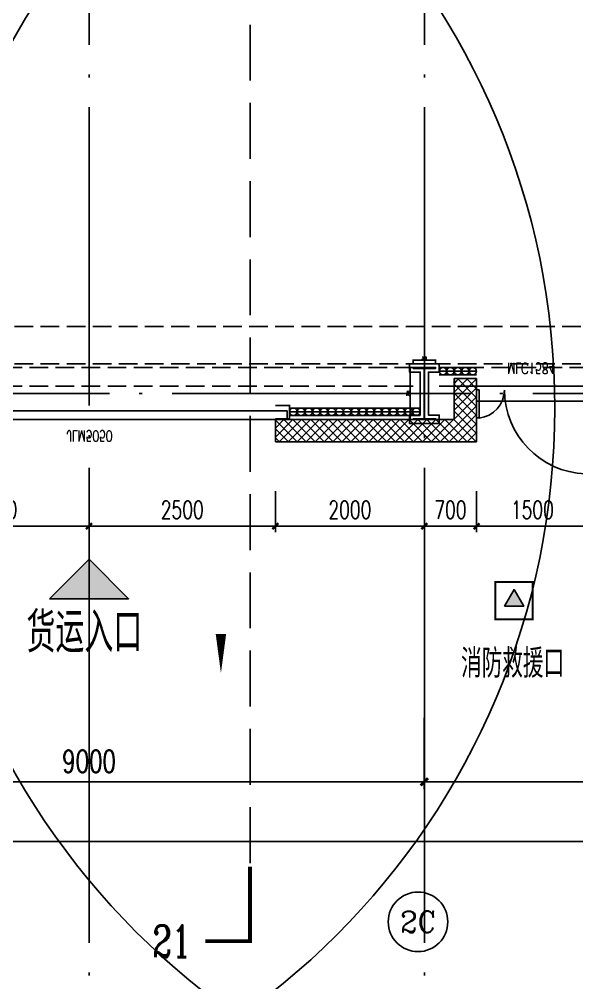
# Model space of a CAD drawing. Extents: x -1313754 to 847533, y 489853 to 941203.
# Drawn here: x -152291 to -144809, y 632164 to 645092 of the extents above; entities that cross this region are included whole.
import ezdxf
from ezdxf.enums import TextEntityAlignment as Align

# ---------------------------------------------------------------- set-up
doc = ezdxf.new("R2010")
doc.units = 0
doc.header["$LTSCALE"] = 1000
doc.header["$MEASUREMENT"] = 0
for name, pattern in [('10平面$0$DASH', [0.35, 0.25, -0.1]), ('DASH', [0.35, 0.25, -0.1]), ('DOTE', [2.42, 2, -0.2, 0.02, -0.2])]:
    doc.linetypes.add(name, pattern=pattern)
doc.layers.get('Defpoints').update_dxf_attribs({"color": 210})
for name, color, linetype in [('10平面$0$WINDOW', 4, 'Continuous'), ('10平面$0$WINDOW_TEXT', 7, 'Continuous'), ('A-AXIS-D', 1, 'Continuous'), ('A-AXIS-DOTE', 14, 'DOTE'), ('A-AXIS-DP', 126, 'Continuous'), ('A-AXIS-SYMB', 3, 'Continuous'), ('A-HATCH-2', 251, 'Continuous'), ('A-HRAIL', 173, 'Continuous'), ('A-LIN-V', 9, 'Continuous'), ('A-SFCE', 30, 'Continuous'), ('A-TEXT', 61, 'Continuous'), ('A-WINDOW', 140, 'Continuous'), ('AS-COLN', 6, 'Continuous'), ('AS-WALL', 40, 'Continuous'), ('AS-结构边线层', 200, 'Continuous'), ('DIM_SYMB', 3, 'Continuous'), ('FH-line', 180, 'Continuous'), ('FH-tri', 180, 'Continuous'), ('PUB_HATCH', 8, 'Continuous'), ('PUB_TEXT', 7, 'Continuous'), ('RP-N2-01$0$$0$A-WIND-J', 1, 'Continuous'), ('RP-N2-01$0$A-WIND-J', 3, 'Continuous'), ('SB_ZF消火栓', 10, 'Continuous')]:
    doc.layers.add(name, color=color, linetype=linetype)
doc.styles.add('10平面$0$_TCH_WINDOW', font='SIMPLEX', dxfattribs={"height": 3.5, "bigfont": 'GBCBIG'})
doc.styles.add('_TCH_AXIS', font='COMPLEX', dxfattribs={"bigfont": 'GBCBIG'})
doc.styles.add('_TCH_DIM', font='SIMPLEX', dxfattribs={"bigfont": 'GBCBIG'})
doc.styles.add('_TCH_DIM_T3', font='SIMPLEX', dxfattribs={"width": 0.705882, "bigfont": 'GBCBIG'})
doc.styles.add('_TCH_LABEL', font='COMPLEX', dxfattribs={"bigfont": 'GBCBIG'})
doc.styles.add('A-STANDARD', font='SIMPLEX', dxfattribs={"bigfont": 'GBCBIG'})
doc.dimstyles.new('_TCH_ARCH&&10', dxfattribs={"dimtxt": 29.75, "dimasz": 10, "dimexe": 10, "dimexo": 10, "dimgap": 12.625, "dimtad": 1, "dimdec": 0, "dimzin": 0, "dimdsep": 46, "dimtxsty": '_TCH_DIM_T3', "dimblk": 'ARCHTICK', "dimcen": 0.09, "dimclrt": 7, "dimazin": 2, "dimtfac": 1, "dimtdec": 0, "dimtix": 1, "dimtmove": 2, "dimatfit": 3, "dimfxl": 0, "dimtolj": 1, "dimtzin": 0, "dimarcsym": 0})
doc.dimstyles.new('_TCH_ARCH&&100', dxfattribs={"dimtxt": 297.5, "dimasz": 100, "dimexe": 100, "dimexo": 100, "dimgap": 126.25, "dimtad": 1, "dimdec": 0, "dimzin": 0, "dimdsep": 46, "dimtxsty": '_TCH_DIM_T3', "dimblk": 'ARCHTICK', "dimcen": 0.09, "dimclrt": 7, "dimazin": 2, "dimtfac": 1, "dimtdec": 0, "dimtix": 1, "dimtmove": 2, "dimatfit": 3, "dimfxl": 0, "dimtolj": 1, "dimtzin": 0, "dimarcsym": 0})
doc.dimstyles.new('_TCH_ARCH&&80', dxfattribs={"dimtxt": 238, "dimasz": 80, "dimexe": 80, "dimexo": 80, "dimgap": 101, "dimtad": 1, "dimdec": 0, "dimzin": 0, "dimdsep": 46, "dimtxsty": '_TCH_DIM_T3', "dimblk": 'ARCHTICK', "dimcen": 0.09, "dimclrt": 7, "dimazin": 2, "dimtfac": 1, "dimtdec": 0, "dimtix": 1, "dimtmove": 2, "dimatfit": 3, "dimfxl": 0, "dimtolj": 1, "dimtzin": 0, "dimarcsym": 0})
pattern_1 = [(45, (60, 0), (-60.000061, 60.000061), []), (135, (60, 0), (-60.000061, -60.000061), [])]

# ---------------------------------------------------------------- blocks, each defined once
blk = doc.blocks.new('_ArchTick')
at = {"color": 0, "linetype": 'ByBlock', "const_width": 0.4}
blk.add_lwpolyline([(-0.5, -0.5), (0.5, 0.5)], dxfattribs=at)
blk = doc.blocks.new('*D1299')
at = {"layer": 'A-AXIS-D', "color": 0, "lineweight": -2}
for p, q in [((64882, -169100), (64882, -170060)), ((73882, -169100), (73882, -170060)), ((64882, -169960), (73882, -169960))]:
    blk.add_line(p, q, dxfattribs=at)
at = {"layer": 'Defpoints', "color": 0}
for p in [(64882, -169000), (73882, -169000), (73882, -169960)]:
    blk.add_point(p, dxfattribs=at)
at = {"layer": 'A-AXIS-D', "color": 0, "lineweight": -2, "xscale": 100, "yscale": 100, "zscale": 100, "rotation": 180}
blk.add_blockref('_ArchTick', (64882, -169960), dxfattribs=at)
at = {"layer": 'A-AXIS-D', "color": 0, "lineweight": -2, "xscale": 100, "yscale": 100, "zscale": 100}
blk.add_blockref('_ArchTick', (73882, -169960), dxfattribs=at)
at = {"layer": 'A-AXIS-D', "color": 7, "insert": (69382, -169685), "char_height": 297.5, "attachment_point": 5, "style": '_TCH_DIM_T3'}
blk.add_mtext('\\A1;9000', dxfattribs=at)
blk = doc.blocks.new('*D1300')
at = {"layer": 'A-AXIS-D', "color": 0, "lineweight": -2}
for p, q in [((73882, -169100), (73882, -170060)), ((82882, -169100), (82882, -170060)), ((73882, -169960), (82882, -169960))]:
    blk.add_line(p, q, dxfattribs=at)
at = {"layer": 'Defpoints', "color": 0}
for p in [(73882, -169000), (82882, -169000), (82882, -169960)]:
    blk.add_point(p, dxfattribs=at)
at = {"layer": 'A-AXIS-D', "color": 0, "lineweight": -2, "xscale": 100, "yscale": 100, "zscale": 100, "rotation": 180}
blk.add_blockref('_ArchTick', (73882, -169960), dxfattribs=at)
at = {"layer": 'A-AXIS-D', "color": 0, "lineweight": -2, "xscale": 100, "yscale": 100, "zscale": 100}
blk.add_blockref('_ArchTick', (82882, -169960), dxfattribs=at)
at = {"layer": 'A-AXIS-D', "color": 7, "insert": (78382, -169685), "char_height": 297.5, "attachment_point": 5, "style": '_TCH_DIM_T3'}
blk.add_mtext('\\A1;9000', dxfattribs=at)
blk = doc.blocks.new('*D1384')
at = {"layer": 'A-AXIS-D', "color": 0, "lineweight": -2}
for p, q in [((-65318, -169200), (-65318, -170860)), ((92682, -169200), (92682, -170860)), ((-65318, -170760), (92682, -170760))]:
    blk.add_line(p, q, dxfattribs=at)
at = {"layer": 'Defpoints', "color": 0}
for p in [(-65318, -169100), (92682, -169100), (92682, -170760)]:
    blk.add_point(p, dxfattribs=at)
at = {"layer": 'A-AXIS-D', "color": 0, "lineweight": -2, "xscale": 100, "yscale": 100, "zscale": 100, "rotation": 180}
blk.add_blockref('_ArchTick', (-65318, -170760), dxfattribs=at)
at = {"layer": 'A-AXIS-D', "color": 0, "lineweight": -2, "xscale": 100, "yscale": 100, "zscale": 100}
blk.add_blockref('_ArchTick', (92682, -170760), dxfattribs=at)
at = {"layer": 'A-AXIS-D', "color": 7, "insert": (13682, -170485), "char_height": 297.5, "attachment_point": 5, "style": '_TCH_DIM_T3'}
blk.add_mtext('\\A1;158000', dxfattribs=at)
blk = doc.blocks.new('JYC-1')
at = {"layer": 'FH-tri'}
h = blk.add_hatch(color=2, dxfattribs=at)
h.dxf.hatch_style = 1
h.paths.add_polyline_path([(-107327, 106077), (-106077, 107327), (-107327, 107327)])
at = {"layer": 'FH-tri', "color": 2}
blk.add_lwpolyline([(-107327, 106077), (-106077, 107327), (-106077, 107327), (-107327, 107327)], close=True, dxfattribs=at)
at = {"layer": 'A-TEXT', "style": 'A-STANDARD'}
blk.add_text('货运入口', height=900.2, rotation=45, dxfattribs=at).set_placement((-106842, 104859))
blk = doc.blocks.new('10平面$0$$DorLib2D$00000126')
at = {"color": 0, "linetype": 'Continuous'}
for p, q in [((-0.532, 0.5), (-0.532, 0.9)), ((0.532, 0.9), (0.532, 0.5))]:
    blk.add_line(p, q, dxfattribs=at)
at = {"color": 0, "linetype": '10平面$0$DASH'}
for p, q in [((-0.532, 0.9), (0.532, 0.9)), ((-0.532, 0.5), (0.532, 0.5))]:
    blk.add_line(p, q, dxfattribs=at)
blk = doc.blocks.new('DOOR2DLIB$SYSLIB$00000123')
at = {"color": 0}
for p, q in [((0.475, -0.0014), (0.475, 0.7521)), ((0.475, 0.7521), (0.5, 0.7521)), ((0.5, -0.0014), (0.5, 0.7521)), ((-0.5, 0), (-0.5, 0.252)), ((-0.475, 0.252), (-0.5, 0.252)), ((-0.475, 0), (-0.475, 0.252)), ((-0.475, 0), (-0.5, 0)), ((0.475, -0.0014), (0.5, -0.0014))]:
    blk.add_line(p, q, dxfattribs=at)
for centre, radius, start, end in [((0.5046, -0.0019), 0.7546, 92.24927, 179.72377), ((-0.5008, 0.0026), 0.2508, 359.78987, 84.09744)]:
    blk.add_arc(centre, radius, start, end, dxfattribs=at)
blk = doc.blocks.new('42343243')
at = {"layer": 'PUB_HATCH'}
h = blk.add_hatch(dxfattribs=at)
h.set_pattern_fill('多孔材料', color=256, scale=30, style=0)
h.set_pattern_definition(pattern_1)
h.paths.add_polyline_path([(-146454, 1222870), (-146154, 1223170), (-148854, 1223170), (-148854, 1222870)])
h = blk.add_hatch(dxfattribs=at)
h.set_pattern_fill('多孔材料', color=256, scale=30, style=0)
h.set_pattern_definition(pattern_1)
h.paths.add_polyline_path([(-146454, 1222320), (-146154, 1222620), (-146154, 1223170), (-146454, 1222870)])
h = blk.add_hatch(dxfattribs=at)
h.set_pattern_fill('多孔材料', color=256, scale=30, style=0)
h.set_pattern_definition(pattern_1)
h.paths.add_polyline_path([(-146454, 1222320), (-146154, 1222320), (-146154, 1222620)])
at = {"layer": '10平面$0$WINDOW'}
blk.add_line((-144654, 1222620), (-146154, 1222620), dxfattribs=at)
at = {"layer": 'AS-WALL'}
for p, q in [((-146154, 1223170), (-148854, 1223170)), ((-148854, 1222870), (-148854, 1223170)), ((-146154, 1222620), (-146154, 1223170)), ((-146454, 1222870), (-148854, 1222870)), ((-146454, 1222320), (-146454, 1222870)), ((-146154, 1222320), (-146154, 1222620)), ((-146454, 1222320), (-146154, 1222320))]:
    blk.add_line(p, q, dxfattribs=at)
at = {"layer": '10平面$0$WINDOW'}
ref = blk.add_blockref('DOOR2DLIB$SYSLIB$00000123', (-145404, 1222470), dxfattribs=dict(at, xscale=-1500, yscale=-1500, zscale=300, rotation=179.9999999999555))
ref.add_attrib('A', 'MLC1584', (-145737, 1222108), dxfattribs={"layer": '10平面$0$WINDOW_TEXT', "ltscale": 500, "height": 148.8, "rotation": 360, "style": '10平面$0$_TCH_WINDOW', "width": 0.705882})
ref = blk.add_blockref('10平面$0$$DorLib2D$00000126', (-151354, 1223020), dxfattribs=dict(at, xscale=5000, yscale=300, zscale=300, rotation=180))
ref.add_attrib('A', 'JLM5050', (-151655, 1223016), dxfattribs={"layer": '10平面$0$WINDOW_TEXT', "ltscale": 500, "height": 148.8, "style": '10平面$0$_TCH_WINDOW', "width": 0.705882})
blk = doc.blocks.new('43243')
at = {"layer": 'AS-结构边线层'}
blk.add_lwpolyline([(-155994, 639720), (-146454, 639720), (-146454, 640170), (-144354, 640170), (-144354, 639720), (-128354, 639720), (-128354, 658060), (-128054, 658060), (-128054, 681330), (-128354, 681330), (-128354, 696460), (-128054, 696460), (-128054, 715680), (-128354, 715680), (-128354, 722920), (-128354, 722920), (-144354, 722920), (-144354, 722470), (-146454, 722470), (-146454, 722920), (-155994, 722920)], dxfattribs=at)
blk = doc.blocks.new('3243243')
at = {"layer": 'A-SFCE', "linetype": 'DASH'}
for p, q in [((-147004.2, 640420), (-164704.2, 640420)), ((-147004.2, 640170), (-164704.2, 640170))]:
    blk.add_line(p, q, dxfattribs=at)
at = {"layer": 'A-SFCE', "color": 2, "linetype": 'DASH'}
for p, q in [((-138004.2, 640420), (-146704.2, 640420)), ((-138004.2, 640170), (-146704.2, 640170))]:
    blk.add_line(p, q, dxfattribs=at)
blk = doc.blocks.new('*D1765')
at = {"layer": 'A-AXIS-DP', "color": 0, "lineweight": -2}
for p, q in [((-195790, 766880), (-195790, 766929)), ((-195790, 766919), (-195490, 766919)), ((-195490, 766880), (-195490, 766929))]:
    blk.add_line(p, q, dxfattribs=at)
at = {"layer": 'Defpoints', "color": 0}
for p in [(-195790, 766870), (-195490, 766919), (-195490, 766870)]:
    blk.add_point(p, dxfattribs=at)
at = {"layer": 'A-AXIS-DP', "color": 0, "lineweight": -2, "xscale": 10, "yscale": 10, "zscale": 10, "rotation": 180}
blk.add_blockref('_ArchTick', (-195790, 766919), dxfattribs=at)
at = {"layer": 'A-AXIS-DP', "color": 0, "lineweight": -2, "xscale": 10, "yscale": 10, "zscale": 10}
blk.add_blockref('_ArchTick', (-195490, 766919), dxfattribs=at)
at = {"layer": 'A-AXIS-DP', "color": 7, "insert": (-195640, 766946), "char_height": 29.8, "attachment_point": 5, "style": '_TCH_DIM_T3'}
blk.add_mtext('\\A1;300', dxfattribs=at)
blk = doc.blocks.new('*D1766')
at = {"layer": 'A-AXIS-DP', "color": 0, "lineweight": -2}
for p, q in [((-195800, 766820), (-195841, 766820)), ((-195831, 766120), (-195831, 766820)), ((-195800, 766120), (-195841, 766120))]:
    blk.add_line(p, q, dxfattribs=at)
at = {"layer": 'Defpoints', "color": 0}
for p in [(-195831, 766820), (-195790, 766820), (-195790, 766120)]:
    blk.add_point(p, dxfattribs=at)
at = {"layer": 'A-AXIS-DP', "color": 0, "lineweight": -2, "xscale": 10, "yscale": 10, "zscale": 10}
for p, rotation in [((-195831, 766820), 90), ((-195831, 766120), 270)]:
    blk.add_blockref('_ArchTick', p, dxfattribs=dict(at, rotation=rotation))
at = {"layer": 'A-AXIS-DP', "color": 7, "insert": (-195859, 766470), "char_height": 29.8, "attachment_point": 5, "rotation": 90, "style": '_TCH_DIM_T3'}
blk.add_mtext('\\A1;700', dxfattribs=at)
blk = doc.blocks.new('w42343')
at = {"layer": 'A-HATCH-2', "linetype": 'DASH'}
for p, q in [((-263654.2, 640970), (-128354.2, 640970)), ((-263654.2, 640470), (-128354.2, 640470))]:
    blk.add_line(p, q, dxfattribs=at)
blk = doc.blocks.new('RP-N2-01$0$$0$xfjy')
at = {"layer": 'RP-N2-01$0$$0$A-WIND-J'}
h = blk.add_hatch(color=256, dxfattribs=at)
h.dxf.hatch_style = 1
h.paths.add_polyline_path([(1141876, -26214), (1142135, -26214), (1142005, -25989)])
at = {"layer": 'RP-N2-01$0$$0$A-WIND-J', "const_width": 25}
blk.add_lwpolyline([(1141755, -25889), (1141755, -26389), (1142255, -26389), (1142255, -25889)], close=True, dxfattribs=at)
at = {"layer": 'RP-N2-01$0$$0$A-WIND-J'}
for points in [[(1141755, -26389), (1142255, -26389), (1142255, -25889), (1141755, -25889)], [(1141876, -26214), (1142135, -26214), (1142005, -25989)]]:
    blk.add_lwpolyline(points, close=True, dxfattribs=at)
blk = doc.blocks.new('RP-N2-01$0$xfjy')
at = {"layer": 'RP-N2-01$0$$0$A-WIND-J'}
blk.add_blockref('RP-N2-01$0$$0$xfjy', (0, 0), dxfattribs=at)
blk = doc.blocks.new('1232')
at = {"layer": 'RP-N2-01$0$A-WIND-J'}
blk.add_blockref('RP-N2-01$0$xfjy', (-1287655, 663429, 0), dxfattribs=at)
at = {"layer": 'A-TEXT', "style": '_TCH_DIM'}
blk.add_text('消防救援口', height=384.1, dxfattribs=at).set_placement((-146361, 636257, 0))
blk = doc.blocks.new('3333')
at = {"layer": 'A-SFCE', "const_width": 20}
blk.add_lwpolyline([(-227064, 766320), (-227064, 766510), (-227244, 766510), (-227244, 766320)], dxfattribs=at)
blk = doc.blocks.new('99平面图例外参$0$$LinePat$圆环')
for points in [[(0, 150), (300, 150)], [(0, 0), (300, 0)], [(0, -150), (300, -150)]]:
    blk.add_lwpolyline(points)
at = {"color": 0}
blk.add_circle((150, 0), 150, dxfattribs=at)
blk = doc.blocks.new('34242343243')
at = {"layer": 'A-HRAIL', "yscale": 0.3333333333333333, "zscale": 0.3333333333333333}
for p, xscale, rotation in [((-146554, 640370), 0.3333327849077565, 180), ((-146454, 640370), 0.3333327849077565, 180), ((-146354, 640370), 0.3333327849077565, 180), ((-146254, 640370), 0.3333327849077565, 180), ((-146154, 640370), 0.3333327849077565, 180), ((-148665, 639826), -0.3444734679294839, 179.999999999795), ((-148562, 639826), -0.3444734679294839, 179.999999999795), ((-148458, 639826), -0.3444734679294839, 179.999999999795), ((-148355, 639826), -0.3444734679294839, 179.999999999795), ((-148252, 639826), -0.3444734679294839, 179.999999999795), ((-148148, 639826), -0.3444734679294839, 179.999999999795), ((-148045, 639826), -0.3444734679294839, 179.999999999795), ((-147942, 639826), -0.3444734679294839, 179.999999999795), ((-147838, 639826), -0.3444734679294839, 179.999999999795), ((-147735, 639826), -0.3444734679294839, 179.999999999795), ((-147632, 639826), -0.3444734679294839, 179.999999999795), ((-147528, 639826), -0.3444734679294839, 179.999999999795), ((-147425, 639826), -0.3444734679294839, 179.999999999795), ((-147322, 639826), -0.3444734679294839, 179.999999999795), ((-147218, 639826), -0.3444734679294839, 179.999999999795), ((-147115, 639826), -0.3444734679294839, 179.999999999795), ((-147012, 639826), -0.3444734679294839, 179.999999999795)]:
    blk.add_blockref('99平面图例外参$0$$LinePat$圆环', p, dxfattribs=dict(at, xscale=xscale, rotation=rotation))
at = {"layer": 'A-SFCE', "rotation": 270}
blk.add_blockref('3333', (-915175, 412666), dxfattribs=at)
blk = doc.blocks.new('A$C5D961328')
at = {"layer": 'A-LIN-V', "ltscale": 500}
blk.add_circle((350, 40), 10001, dxfattribs=at)
blk = doc.blocks.new('234243242332')
at = {"layer": 'SB_ZF消火栓'}
for p in [(-155454, 639836), (-144004, 639880)]:
    blk.add_blockref('A$C5D961328', p, dxfattribs=at)
blk = doc.blocks.new('*D1020')
at = {"layer": 'A-AXIS-DP', "color": 0, "lineweight": -2}
for p, q in [((-153854, 638760), (-153854, 638210)), ((-151354, 638760), (-151354, 638210)), ((-153854, 638290), (-151354, 638290))]:
    blk.add_line(p, q, dxfattribs=at)
at = {"layer": 'Defpoints', "color": 0}
for p in [(-153854, 638840), (-151354, 638840), (-151354, 638290)]:
    blk.add_point(p, dxfattribs=at)
at = {"layer": 'A-AXIS-DP', "color": 0, "lineweight": -2, "xscale": 80, "yscale": 80, "zscale": 80, "rotation": 180}
blk.add_blockref('_ArchTick', (-153854, 638290), dxfattribs=at)
at = {"layer": 'A-AXIS-DP', "color": 0, "lineweight": -2, "xscale": 80, "yscale": 80, "zscale": 80}
blk.add_blockref('_ArchTick', (-151354, 638290), dxfattribs=at)
at = {"layer": 'A-AXIS-DP', "color": 7, "insert": (-152604, 638510), "char_height": 238, "attachment_point": 5, "style": '_TCH_DIM_T3'}
blk.add_mtext('\\A1;2500', dxfattribs=at)
blk = doc.blocks.new('*D1021')
at = {"layer": 'A-AXIS-DP', "color": 0, "lineweight": -2}
for p, q in [((-151354, 638760), (-151354, 638210)), ((-148854, 638760), (-148854, 638210)), ((-151354, 638290), (-148854, 638290))]:
    blk.add_line(p, q, dxfattribs=at)
at = {"layer": 'Defpoints', "color": 0}
for p in [(-151354, 638840), (-148854, 638840), (-148854, 638290)]:
    blk.add_point(p, dxfattribs=at)
at = {"layer": 'A-AXIS-DP', "color": 0, "lineweight": -2, "xscale": 80, "yscale": 80, "zscale": 80, "rotation": 180}
blk.add_blockref('_ArchTick', (-151354, 638290), dxfattribs=at)
at = {"layer": 'A-AXIS-DP', "color": 0, "lineweight": -2, "xscale": 80, "yscale": 80, "zscale": 80}
blk.add_blockref('_ArchTick', (-148854, 638290), dxfattribs=at)
at = {"layer": 'A-AXIS-DP', "color": 7, "insert": (-150104, 638510), "char_height": 238, "attachment_point": 5, "style": '_TCH_DIM_T3'}
blk.add_mtext('\\A1;2500', dxfattribs=at)
blk = doc.blocks.new('*D1022')
at = {"layer": 'A-AXIS-DP', "color": 0, "lineweight": -2}
for p, q in [((-148854, 638760), (-148854, 638210)), ((-146854, 638760), (-146854, 638210)), ((-148854, 638290), (-146854, 638290))]:
    blk.add_line(p, q, dxfattribs=at)
at = {"layer": 'Defpoints', "color": 0}
for p in [(-148854, 638840), (-146854, 638840), (-146854, 638290)]:
    blk.add_point(p, dxfattribs=at)
at = {"layer": 'A-AXIS-DP', "color": 0, "lineweight": -2, "xscale": 80, "yscale": 80, "zscale": 80, "rotation": 180}
blk.add_blockref('_ArchTick', (-148854, 638290), dxfattribs=at)
at = {"layer": 'A-AXIS-DP', "color": 0, "lineweight": -2, "xscale": 80, "yscale": 80, "zscale": 80}
blk.add_blockref('_ArchTick', (-146854, 638290), dxfattribs=at)
at = {"layer": 'A-AXIS-DP', "color": 7, "insert": (-147854, 638510), "char_height": 238, "attachment_point": 5, "style": '_TCH_DIM_T3'}
blk.add_mtext('\\A1;2000', dxfattribs=at)
blk = doc.blocks.new('*D1023')
at = {"layer": 'A-AXIS-DP', "color": 0, "lineweight": -2}
for p, q in [((-146854, 638760), (-146854, 638210)), ((-146154, 638760), (-146154, 638210)), ((-146854, 638290), (-146154, 638290))]:
    blk.add_line(p, q, dxfattribs=at)
at = {"layer": 'Defpoints', "color": 0}
for p in [(-146854, 638840), (-146154, 638840), (-146154, 638290)]:
    blk.add_point(p, dxfattribs=at)
at = {"layer": 'A-AXIS-DP', "color": 0, "lineweight": -2, "xscale": 80, "yscale": 80, "zscale": 80, "rotation": 180}
blk.add_blockref('_ArchTick', (-146854, 638290), dxfattribs=at)
at = {"layer": 'A-AXIS-DP', "color": 0, "lineweight": -2, "xscale": 80, "yscale": 80, "zscale": 80}
blk.add_blockref('_ArchTick', (-146154, 638290), dxfattribs=at)
at = {"layer": 'A-AXIS-DP', "color": 7, "insert": (-146504, 638510), "char_height": 238, "attachment_point": 5, "style": '_TCH_DIM_T3'}
blk.add_mtext('\\A1;700', dxfattribs=at)
blk = doc.blocks.new('*D1024')
at = {"layer": 'A-AXIS-DP', "color": 0, "lineweight": -2}
for p, q in [((-146154, 638760), (-146154, 638210)), ((-144654, 638760), (-144654, 638210)), ((-146154, 638290), (-144654, 638290))]:
    blk.add_line(p, q, dxfattribs=at)
at = {"layer": 'Defpoints', "color": 0}
for p in [(-146154, 638840), (-144654, 638840), (-144654, 638290)]:
    blk.add_point(p, dxfattribs=at)
at = {"layer": 'A-AXIS-DP', "color": 0, "lineweight": -2, "xscale": 80, "yscale": 80, "zscale": 80, "rotation": 180}
blk.add_blockref('_ArchTick', (-146154, 638290), dxfattribs=at)
at = {"layer": 'A-AXIS-DP', "color": 0, "lineweight": -2, "xscale": 80, "yscale": 80, "zscale": 80}
blk.add_blockref('_ArchTick', (-144654, 638290), dxfattribs=at)
at = {"layer": 'A-AXIS-DP', "color": 7, "insert": (-145404, 638510), "char_height": 238, "attachment_point": 5, "style": '_TCH_DIM_T3'}
blk.add_mtext('\\A1;1500', dxfattribs=at)
blk = doc.blocks.new('dote')
at = {"layer": 'A-AXIS-D'}
blk.add_circle((73797.3, -171838.9), 400, dxfattribs=at)
at = {"layer": 'A-AXIS-DOTE', "ltscale": 2}
for p, q in [((69382.2, -169748.9), (69382.2, -75950)), ((73882.2, -169748.9), (73882.2, -75950)), ((98696.4, -164750), (-75513.6, -164750)), ((69382.2, -264080), (69382.2, -167560.7)), ((73882.2, -264080), (73882.2, -167560.7))]:
    blk.add_line(p, q, dxfattribs=at)
at = {"layer": 'DIM_SYMB', "linetype": 'DASH', "ltscale": 3}
blk.add_lwpolyline([(71542.3, -172100), (71542.3, -75175)], dxfattribs=at)
at = {"layer": 'DIM_SYMB', "const_width": 50}
blk.add_lwpolyline([(70942.3, -172100), (71542.3, -172100), (71542.3, -171100)], dxfattribs=at)
at = {"layer": 'PUB_TEXT', "style": '_TCH_AXIS'}
blk.add_text('2C', height=288.12, dxfattribs=at).set_placement((73557.2, -171982.9), (74037.4, -171982.9), align=Align.FIT)
at = {"layer": 'PUB_TEXT', "style": '_TCH_LABEL', "width": 0.705882}
blk.add_text('21', height=425, dxfattribs=at).set_placement((70235.2, -172312.5))
at = {"layer": 'A-AXIS-D'}
for base, p1, p2, picture, middle in [((92682.2, -170760), (-65317.8, -169100), (92682.2, -169100), '*D1384', (13682.2, -170485)), ((73882.2, -169960), (64882.2, -169000), (73882.2, -169000), '*D1299', (69382.2, -169685)), ((82882.2, -169960), (73882.2, -169000), (82882.2, -169000), '*D1300', (78382.2, -169685))]:
    dim = blk.add_linear_dim(base=base, p1=p1, p2=p2, angle=0, dimstyle='_TCH_ARCH&&100', override={"dimgap": 0}, dxfattribs=at)
    dim.commit()
    dim.dimension.update_dxf_attribs({"geometry": picture, "text_midpoint": middle, "dimtype": 161})
blk = doc.blocks.new('nt66')
at = {"layer": 'A-HATCH-2'}
blk.add_lwpolyline([(-195840, 766870), (-195440, 766870), (-195440, 766758), (-195586, 766758), (-195586, 766182), (-195440, 766182), (-195440, 766070), (-195840, 766070), (-195840, 766182), (-195694, 766182), (-195694, 766758), (-195840, 766758)], close=True, dxfattribs=at)
at = {"layer": 'AS-COLN'}
blk.add_lwpolyline([(-195790, 766820), (-195490, 766820), (-195490, 766808), (-195636, 766808), (-195636, 766132), (-195490, 766132), (-195490, 766120), (-195790, 766120), (-195790, 766132), (-195644, 766132), (-195644, 766808), (-195790, 766808)], close=True, dxfattribs=at)
at = {"layer": 'A-AXIS-DP'}
for p1, p2, distance, picture, middle in [((-195790, 766870), (-195490, 766870), 48.8, '*D1765', (-195640, 766946.2)), ((-195790, 766120), (-195790, 766820), 41.2, '*D1766', (-195858.7, 766470))]:
    dim = blk.add_aligned_dim(p1=p1, p2=p2, distance=distance, dimstyle='_TCH_ARCH&&10', dxfattribs=at)
    dim.commit()
    dim.dimension.update_dxf_attribs({"geometry": picture, "text_midpoint": middle})
blk = doc.blocks.new('33333')
blk.add_blockref('nt66', (48786, -126400))

msp = doc.modelspace()

# ---------------------------------------------------------------- linework, layer by layer
at = {"layer": 'A-AXIS-SYMB'}
msp.add_lwpolyline([(-149584.2, 637777.7, 0, 0, 0), (-149584.2, 636317.7, 0, 140, 0), (-149584.2, 636842.7, 0, 0, 0)], format="xyseb", dxfattribs=at)

# ---------------------------------------------------------------- block references
msp.add_blockref('1232', (0, 0))
at = {"layer": 'A-AXIS-DP'}
msp.add_blockref('3243243', (0, 0), dxfattribs=at)
at = {"layer": 'A-WINDOW'}
for name in ['43243', '33333', 'w42343']:
    msp.add_blockref(name, (0, 0), dxfattribs=at)
at = {"layer": 'A-WINDOW', "xscale": -1, "rotation": 180}
msp.add_blockref('42343243', (0, 1862590), dxfattribs=at)
at = {"layer": 'AS-WALL'}
msp.add_blockref('dote', (-220736.4, 804820), dxfattribs=at)
at = {"layer": 'DIM_SYMB'}
msp.add_blockref('34242343243', (0, 0), dxfattribs=at)
at = {"layer": 'FH-line', "xscale": 0.6000000000000002, "yscale": 0.6000000000000002, "zscale": 0.6000000000000002, "rotation": 315.0000000000014}
msp.add_blockref('JYC-1', (-151354.2, 546777.7), dxfattribs=at)
at = {"layer": 'SB_ZF消火栓', "linetype": 'Continuous'}
msp.add_blockref('234243242332', (0, 0), dxfattribs=at)

# ---------------------------------------------------------------- dimensions: what is measured, and where the dimension line sits
at = {"layer": 'A-AXIS-DP'}
for p1, p2, picture, middle in [((-153854.2, 638840), (-151354.2, 638840), '*D1020', (-152604.2, 638510)), ((-151354.2, 638840), (-148854.2, 638840), '*D1021', (-150104.2, 638510)), ((-148854.2, 638840), (-146854.2, 638840), '*D1022', (-147854.2, 638510)), ((-146854.2, 638840), (-146154.2, 638840), '*D1023', (-146504.2, 638510)), ((-146154.2, 638840), (-144654.2, 638840), '*D1024', (-145404.2, 638510))]:
    dim = msp.add_aligned_dim(p1=p1, p2=p2, distance=-550, dimstyle='_TCH_ARCH&&80', dxfattribs=at)
    dim.commit()
    dim.dimension.update_dxf_attribs({"geometry": picture, "text_midpoint": middle})

doc.saveas('drawing.dxf')
